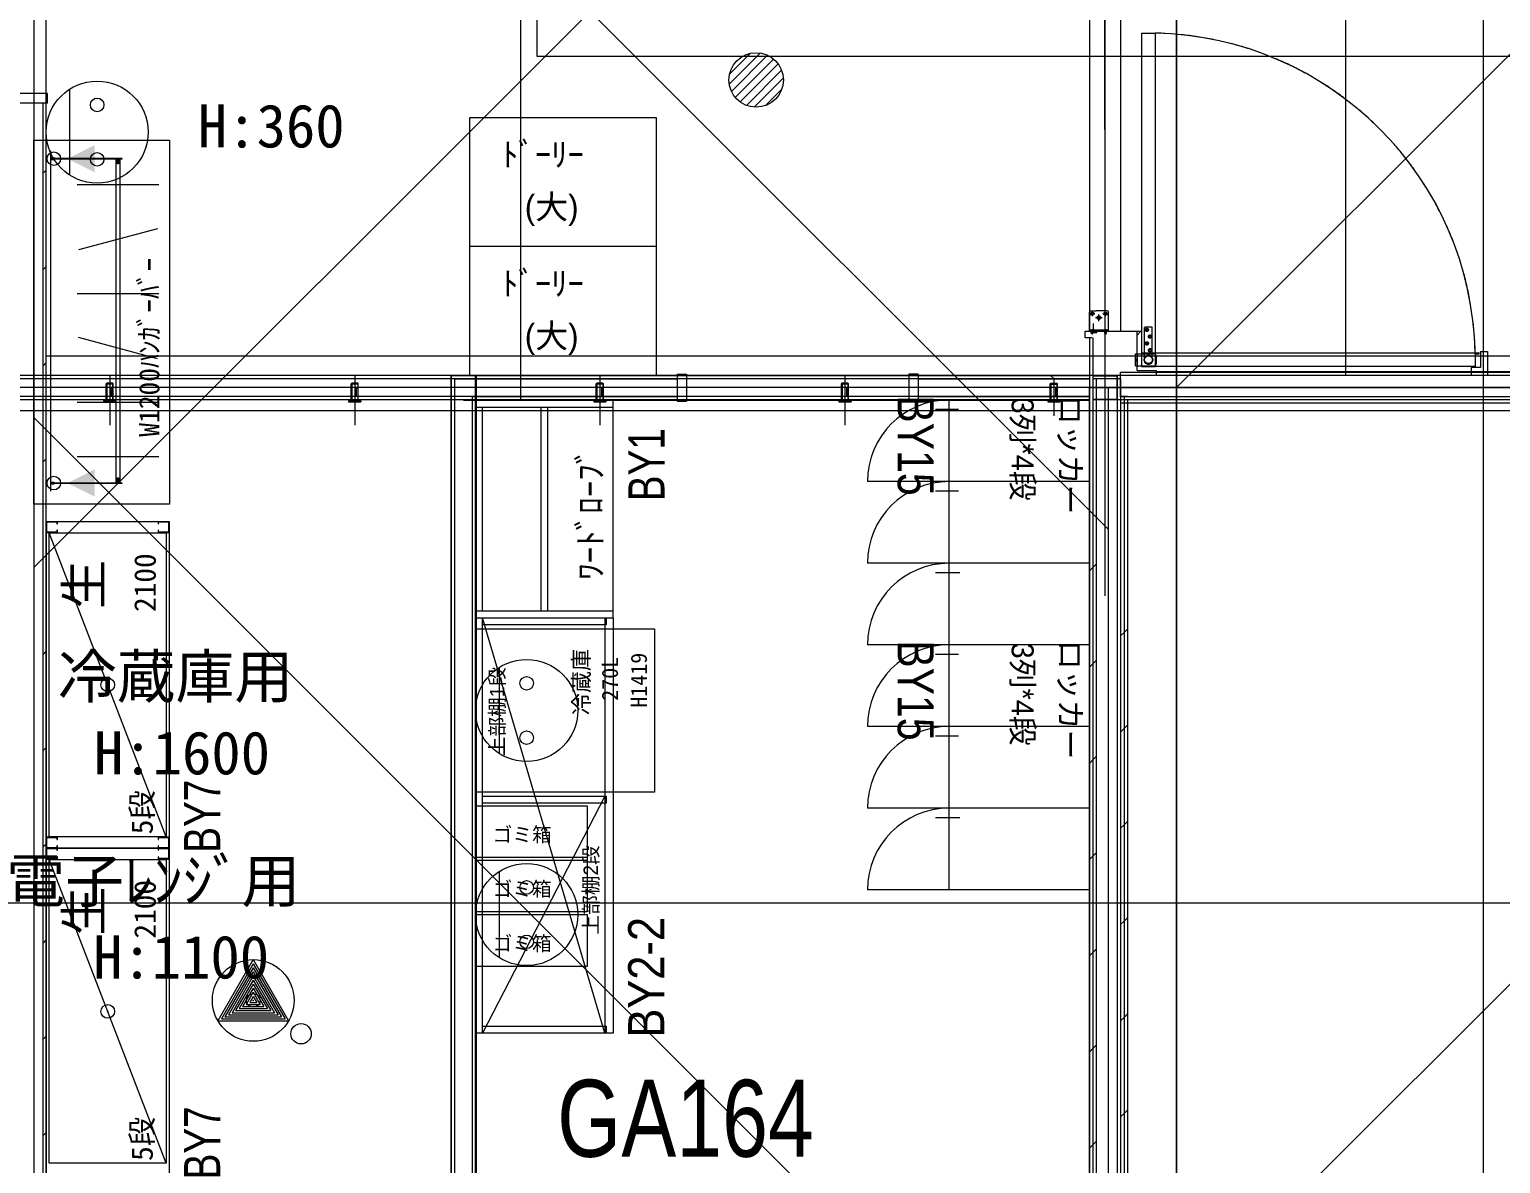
# Model space of a CAD drawing. Units: millimetres at full size, sheet at 1:100. Extents: x 3352 to 127672, y -40372 to 101181.
# Drawn here: x 65758 to 71160, y 2543 to 6710 of the extents above; entities that cross this region are included whole.
import ezdxf
from ezdxf.enums import TextEntityAlignment as Align

# ---------------------------------------------------------------- set-up
doc = ezdxf.new("R2010")
doc.units = ezdxf.units.MM
doc.header["$LTSCALE"] = 100
doc.header["$PDMODE"] = 32
doc.header["$PDSIZE"] = 50
doc.linetypes.add('CHAIN2', pattern=[12, 9, -1, 1, -1])
doc.linetypes.add('DASHED1', pattern=[1.8, 1.2, -0.6])
doc.layers.add('0-0', color=134, linetype='Continuous', lineweight=18)
doc.styles.add('MS UI Gothic', font='')
doc.styles.add('ＭＳ ゴシック', font='')
doc.styles.add('ＭＳ Ｐゴシック', font='')
doc.styles.get('MS UI Gothic').set_extended_font_data('MS UI Gothic')
doc.styles.get('ＭＳ ゴシック').set_extended_font_data('MS Gothic')
doc.styles.get('ＭＳ Ｐゴシック').set_extended_font_data('MS PGothic')

msp = doc.modelspace()

# ---------------------------------------------------------------- linework, layer by layer
at = {"layer": '0-0', "color": 47}
for p, q in [((71095.8, 13184.6), (71095.8, -34300.8)), ((69969.8, 11057), (69969.8, -18478.1)), ((69649.8, 7426.7), (69649.8, 5601.7)), ((69764.8, 7426.7), (69764.8, 5601.7)), ((68327.3, 6509.6), (68441.2, 6623.5)), ((68328.5, 6546.2), (68404.6, 6622.3)), ((68335.5, 6482.5), (68468.3, 6615.3)), ((68349.2, 6460.8), (68490, 6601.6)), ((68367.4, 6443.7), (68507.1, 6583.4)), ((68390.3, 6431.3), (68519.5, 6560.5)), ((68419.3, 6424.9), (68525.9, 6531.5)), ((68460.5, 6430.7), (68520.1, 6490.3)), ((69654.8, 5676.7), (69674.3, 5676.7)), ((69660.8, 5656.7), (69660.8, 5674.7)), ((69695.3, 5676.7), (69674.3, 5676.7)), ((69714.8, 5676.7), (69695.3, 5676.7)), ((69708.8, 5656.7), (69708.8, 5674.7)), ((69669.8, 5665.7), (69651.8, 5665.7)), ((69660.2, 5662.3), (69660.2, 5664.6)), ((69664.6, 5599), (69664.6, 5629.4)), ((69697.1, 5651.2), (69672.5, 5651.2)), ((69684.8, 5638.9), (69684.8, 5663.5)), ((69699.8, 5665.7), (69717.8, 5665.7)), ((69709.4, 5662.3), (69709.4, 5664.6)), ((69719.8, 5605.7), (69649.8, 5605.7)), ((69649.8, 5576.7), (69649.8, 5336.7)), ((69653.8, 5605.3), (69665.8, 5605.3)), ((69656.8, 5594.2), (69656.8, 5597.4)), ((69657.3, 5593.7), (69656.8, 5594.2)), ((69662.8, 5594.2), (69656.8, 5594.2)), ((69657.3, 5601.7), (69657.3, 5602.3)), ((69657.3, 5597.4), (69657.3, 5601.7)), ((69657.3, 5593.7), (69657.3, 5597.4)), ((69662.3, 5593.7), (69657.3, 5593.7)), ((69659.8, 5608.7), (69659.8, 5589.9)), ((69662.3, 5593.7), (69662.3, 5597.4)), ((69662.3, 5596.7), (69677.3, 5596.7)), ((69662.8, 5594.2), (69662.3, 5593.7)), ((69662.3, 5576.7), (69662.3, 5336.7)), ((69662.8, 5594.2), (69662.8, 5597.4)), ((69664.6, 5599), (69677.3, 5599)), ((69677.3, 5596.7), (69677.3, 5599)), ((69715.8, 5605.3), (69703.8, 5605.3)), ((69706.8, 5594.2), (69706.8, 5597.4)), ((69706.8, 5594.2), (69707.3, 5593.7)), ((69706.8, 5594.2), (69712.8, 5594.2)), ((69707.3, 5593.7), (69707.3, 5597.4)), ((69707.3, 5593.7), (69712.3, 5593.7)), ((69709.8, 5608.7), (69709.8, 5589.9)), ((69712.3, 5601.7), (69712.3, 5602.3)), ((69712.3, 5597.4), (69712.3, 5601.7)), ((69712.3, 5593.7), (69712.3, 5597.4)), ((69712.3, 5593.7), (69712.8, 5594.2)), ((69712.8, 5594.2), (69712.8, 5597.4)), ((69852.8, 5504.2), (69852.8, 5614.7)), ((69878.8, 5616.7), (69854.8, 5616.7)), ((69880.8, 5504.2), (69880.8, 5614.7)), ((69819.7, 5518.7), (69888.7, 5518.7)), ((69819.7, 5474.7), (69819.7, 5518.7)), ((69825.7, 5518.7), (69825.7, 5474.7)), ((69894.8, 5512.7), (69894.8, 5480.7)), ((69819.7, 5498.8), (69825.7, 5498.8)), ((69819.7, 5494.5), (69825.7, 5494.5)), ((69819.7, 5474.7), (69888.7, 5474.7)), ((69850.8, 5498.7), (69851.3, 5499.2)), ((69850.8, 5494.7), (69850.8, 5498.7)), ((69851.3, 5494.2), (69850.8, 5494.7)), ((69851.3, 5494.2), (69851.3, 5499.2)), ((69851.3, 5499.2), (69852.7, 5499.2)), ((69851.3, 5494.2), (69852.7, 5494.2)), ((69856.6, 5510.4), (69853, 5506.9)), ((69853, 5506.9), (69853.8, 5506.2)), ((69853, 5486.5), (69853.8, 5487.2)), ((69853, 5486.5), (69856.6, 5483)), ((69857.3, 5509.7), (69853.8, 5506.2)), ((69853.8, 5487.2), (69857.3, 5483.7)), ((69856.6, 5510.4), (69857.3, 5509.7)), ((69856.6, 5483), (69857.3, 5483.7)), ((69877, 5510.4), (69876.2, 5509.7)), ((69879.8, 5506.2), (69876.2, 5509.7)), ((69876.2, 5483.7), (69879.8, 5487.2)), ((69877, 5483), (69876.2, 5483.7)), ((69880.5, 5506.9), (69877, 5510.4)), ((69877, 5483), (69880.5, 5486.5)), ((69880.5, 5506.9), (69879.8, 5506.2)), ((69880.5, 5486.5), (69879.8, 5487.2)), ((69882.3, 5499.4), (69880.8, 5499.4)), ((69882.3, 5493.9), (69880.8, 5493.9)), ((69882.3, 5499.4), (69882.8, 5498.9)), ((69882.3, 5499.4), (69882.3, 5493.9)), ((69882.3, 5493.9), (69882.8, 5494.4)), ((69882.8, 5498.9), (69882.8, 5494.4)), ((69649.8, 5426.7), (62512.3, 5426.7)), ((69649.8, 5439.2), (62524.8, 5439.2)), ((66039.3, 5347.2), (66039.3, 5408.2)), ((66063.3, 5410.2), (66041.3, 5410.2)), ((66041.6, 5407.9), (66041.6, 5347.5)), ((66065.3, 5347.2), (66065.3, 5408.2)), ((66939.3, 5347.2), (66939.3, 5408.2)), ((66963.3, 5410.2), (66941.3, 5410.2)), ((66941.6, 5407.9), (66941.6, 5347.5)), ((66965.3, 5347.2), (66965.3, 5408.2)), ((67839.3, 5347.2), (67839.3, 5408.2)), ((67863.3, 5410.2), (67841.3, 5410.2)), ((67841.6, 5407.9), (67841.6, 5347.5)), ((67865.3, 5347.2), (67865.3, 5408.2)), ((68739.3, 5347.2), (68739.3, 5408.2)), ((68763.3, 5410.2), (68741.3, 5410.2)), ((68741.6, 5407.9), (68741.6, 5347.5)), ((68765.3, 5347.2), (68765.3, 5408.2)), ((69506.3, 5346.8), (69506.3, 5407.8)), ((69530.3, 5409.8), (69508.3, 5409.8)), ((69508.6, 5407.5), (69508.6, 5347.1)), ((69532.3, 5346.8), (69532.3, 5407.8)), ((72779.8, 5439.2), (69662.3, 5439.2)), ((72754.8, 5451.7), (69896.8, 5451.7)), ((69649.8, 5349.2), (62434.8, 5349.2)), ((69649.8, 5361.7), (62447.3, 5361.7)), ((66058, 5393.7), (66058, 5361.7)), ((66058, 5393.7), (66063, 5393.7)), ((66958, 5393.7), (66958, 5361.7)), ((66958, 5393.7), (66963, 5393.7)), ((67858, 5393.7), (67858, 5361.7)), ((67858, 5393.7), (67863, 5393.7)), ((68758, 5393.7), (68758, 5361.7)), ((68758, 5393.7), (68763, 5393.7)), ((69525, 5393.3), (69525, 5361.3)), ((69525, 5393.3), (69530, 5393.3)), ((69530, 5361.3), (69525, 5361.3)), ((85275.5, 5349.2), (69752.3, 5349.2)), ((69752.3, 5349.2), (69752.3, -5.8)), ((69764.8, 5349.2), (69764.8, 6.7)), ((66029.8, 5345.2), (66029.8, 5342.2)), ((66029.8, 5342.2), (66074.8, 5342.2)), ((66041.6, 5347.5), (66063, 5347.5)), ((66929.8, 5345.2), (66929.8, 5342.2)), ((66929.8, 5342.2), (66974.8, 5342.2)), ((66941.6, 5347.5), (66963, 5347.5)), ((67829.8, 5345.2), (67829.8, 5342.2)), ((67829.8, 5342.2), (67874.8, 5342.2)), ((67841.6, 5347.5), (67863, 5347.5)), ((68729.8, 5345.2), (68729.8, 5342.2)), ((68729.8, 5342.2), (68774.8, 5342.2)), ((68741.6, 5347.5), (68763, 5347.5)), ((69496.8, 5344.8), (69496.8, 5341.8)), ((69496.8, 5341.8), (69541.8, 5341.8)), ((69508.6, 5347.1), (69530, 5347.1)), ((69649.8, 5336.7), (69649.8, -14593.3)), ((69662.3, 5336.7), (69662.3, -14580.8)), ((85275.5, 5336.7), (69764.8, 5336.7)), ((3351.7, 3501.7), (91067.1, 3501.7)), ((66579.5, 3277.7), (66462.6, 3075.2)), ((66473.5, 3248.8), (66473.5, 3248.8)), ((66579.5, 3262.7), (66475.6, 3082.7)), ((66579.5, 3247.7), (66488.6, 3090.2)), ((66579.5, 3292.7), (66709.4, 3067.7)), ((66579.5, 3277.7), (66696.5, 3075.2)), ((66579.5, 3262.7), (66683.5, 3082.7)), ((66579.5, 3247.7), (66670.5, 3090.2)), ((66685.6, 3248.8), (66685.6, 3248.8)), ((66579.5, 3232.7), (66501.6, 3097.7)), ((66579.5, 3217.7), (66514.6, 3105.2)), ((66579.5, 3202.7), (66527.6, 3112.7)), ((66579.5, 3187.7), (66540.6, 3120.2)), ((66579.5, 3232.7), (66657.5, 3097.7)), ((66579.5, 3217.7), (66644.5, 3105.2)), ((66579.5, 3202.7), (66631.5, 3112.7)), ((66579.5, 3187.7), (66618.5, 3120.2)), ((66429.5, 3142.7), (66429.5, 3142.7)), ((66579.5, 3172.7), (66553.6, 3127.7)), ((66579.5, 3157.7), (66566.6, 3135.2)), ((66566.6, 3135.2), (66592.5, 3135.2)), ((66579.5, 3172.7), (66605.5, 3127.7)), ((66579.5, 3157.7), (66592.5, 3135.2)), ((66729.5, 3142.7), (66729.6, 3142.7)), ((66475.6, 3082.7), (66683.5, 3082.7)), ((66488.6, 3090.2), (66670.5, 3090.2)), ((66501.6, 3097.7), (66657.5, 3097.7)), ((66514.6, 3105.2), (66644.5, 3105.2)), ((66527.6, 3112.7), (66631.5, 3112.7)), ((66540.6, 3120.2), (66618.5, 3120.2)), ((66553.6, 3127.7), (66605.5, 3127.7)), ((66462.6, 3075.2), (66696.5, 3075.2)), ((66473.5, 3036.7), (66473.5, 3036.7)), ((66685.6, 3036.7), (66685.6, 3036.7)), ((66579.5, 2992.7), (66579.5, 2992.7))]:
    msp.add_line(p, q, dxfattribs=at)
at = {"layer": '0-0', "linetype": 'CHAIN2'}
for p, q in [((69969.8, 11057), (69969.8, -18478.1)), ((69707.3, 9034), (69707.3, 4629.8)), ((69660.8, 5656.7), (69660.8, 5674.7)), ((69708.8, 5656.7), (69708.8, 5674.7)), ((69669.8, 5665.7), (69651.8, 5665.7)), ((69697.1, 5651.2), (69672.5, 5651.2)), ((69684.8, 5638.9), (69684.8, 5663.5)), ((69699.8, 5665.7), (69717.8, 5665.7)), ((69659.8, 5608.7), (69659.8, 5589.9)), ((69709.8, 5608.7), (69709.8, 5589.9)), ((87626.7, 5394.2), (69542.2, 5394.2)), ((87626.7, 5394.2), (69542.2, 5394.2))]:
    msp.add_line(p, q, dxfattribs=at)
at = {"layer": '0-0'}
for p, q in [((69969.8, -18478.1), (69969.8, 11057)), ((70592.2, 5439.2), (70592.2, 8766.7)), ((67562.2, 5348), (67562.2, 8686.7)), ((65818.8, -13058.2), (65818.8, 8461.7)), ((69841.8, 6696.7), (69891.8, 6696.7)), ((65823.8, 6474.5), (65723.8, 6474.5)), ((65823.8, 6439.5), (65723.8, 6439.5)), ((65806.3, 6439.5), (65806.3, -7170.8)), ((65823.8, 6439.5), (65823.8, 6474.5)), ((65834.7, 6235.4), (65859.7, 6235.4)), ((65836.2, 5014.4), (65836.2, 6264.4)), ((66081.2, 6233.4), (66081.2, 6234)), ((66084.2, 6234), (66084.2, 6233.4)), ((65806.3, 6180.7), (65818.8, 6193.2)), ((67375.3, 5439.2), (67375.3, 5913.2)), ((68059.3, 5913.2), (68059.3, 5439.2)), ((65806.3, 5827.1), (65818.8, 5839.6)), ((69654.8, 5676.7), (69674.3, 5676.7)), ((69714.8, 5676.7), (69695.3, 5676.7)), ((69649.8, 5601.7), (69649.8, 5671.7)), ((69660.2, 5662.3), (69660.2, 5664.6)), ((69664.6, 5599), (69664.6, 5629.4)), ((69709.4, 5662.3), (69709.4, 5664.6)), ((69719.8, 5601.7), (69719.8, 5671.7)), ((69634.8, 5576.7), (69634.8, 5601.7)), ((69634.8, 5601.7), (69838.8, 5601.7)), ((69659.8, 5576.7), (69634.8, 5576.7)), ((69719.8, 5605.7), (69649.8, 5605.7)), ((69653.8, 5605.3), (69665.8, 5605.3)), ((69656.8, 5601.7), (69656.8, 5602.3)), ((69656.8, 5594.2), (69656.8, 5597.4)), ((69657.3, 5593.7), (69656.8, 5594.2)), ((69662.8, 5594.2), (69656.8, 5594.2)), ((69657.3, 5601.7), (69657.3, 5602.3)), ((69657.3, 5593.7), (69657.3, 5597.4)), ((69662.3, 5593.7), (69657.3, 5593.7)), ((69662.3, 5601.7), (69662.3, 5602.3)), ((69662.3, 5593.7), (69662.3, 5597.4)), ((69662.3, 5596.7), (69677.3, 5596.7)), ((69662.8, 5594.2), (69662.3, 5593.7)), ((69662.3, 5576.7), (69662.3, -14580.8)), ((69662.8, 5601.7), (69662.8, 5602.3)), ((69662.8, 5594.2), (69662.8, 5597.4)), ((69664.6, 5599), (69677.3, 5599)), ((69677.3, 5596.7), (69677.3, 5599)), ((69715.8, 5605.3), (69703.8, 5605.3)), ((69706.8, 5601.7), (69706.8, 5602.3)), ((69706.8, 5594.2), (69706.8, 5597.4)), ((69706.8, 5594.2), (69707.3, 5593.7)), ((69706.8, 5594.2), (69712.8, 5594.2)), ((69707.3, 5601.7), (69707.3, 5602.3)), ((69707.3, 5593.7), (69707.3, 5597.4)), ((69707.3, 5593.7), (69712.3, 5593.7)), ((69712.3, 5601.7), (69712.3, 5602.3)), ((69712.3, 5593.7), (69712.3, 5597.4)), ((69712.3, 5593.7), (69712.8, 5594.2)), ((69712.8, 5601.7), (69712.8, 5602.3)), ((69712.8, 5594.2), (69712.8, 5597.4)), ((69825.7, 5586.7), (69838.8, 5601.7)), ((69825.7, 5456.7), (69825.7, 5601.7)), ((65818.8, 5511.4), (84596.8, 5511.4)), ((65818.8, 5511.4), (84596.8, 5511.4)), ((69819.7, 5518.7), (69888.7, 5518.7)), ((69819.7, 5474.7), (69819.7, 5518.7)), ((69894.8, 5512.7), (69894.8, 5480.7)), ((71066.8, 5518.5), (71066.8, 5521.7)), ((71078.5, 5520.1), (71081.8, 5520.1)), ((71080.2, 5518.5), (71080.2, 5521.7)), ((71086.8, 5526.7), (71086.8, 5468.7)), ((65806.3, 5473.6), (65818.8, 5486.1)), ((69819.7, 5474.7), (69888.7, 5474.7)), ((69825.7, 5456.7), (69896.8, 5456.7)), ((69841.8, 5471.7), (69891.8, 5471.7)), ((69896.8, 5441.7), (69896.8, 5456.7)), ((71051.8, 5468.7), (71051.8, 5441.7)), ((71086.8, 5468.7), (71051.8, 5468.7)), ((67306, 5439.2), (67306, 5426.7)), ((67306, 5439.2), (68135.6, 5439.2)), ((67306, 5426.7), (67306, -4849.9)), ((67318.5, 5426.7), (67306, 5426.7)), ((67318.5, 5426.7), (67318.5, 5361.7)), ((67318.5, 5426.7), (68135.6, 5426.7)), ((68135.6, 5444.2), (68135.6, 5344.2)), ((68135.6, 5444.2), (68170.6, 5444.2)), ((68135.6, 5439.2), (69021.6, 5439.2)), ((68170.6, 5444.2), (68170.6, 5344.2)), ((69021.6, 5444.2), (68986.6, 5444.2)), ((68986.6, 5444.2), (68986.6, 5344.2)), ((69021.6, 5444.2), (69021.6, 5344.2)), ((69021.6, 5439.2), (69649.8, 5439.2)), ((69021.6, 5426.7), (69649.8, 5426.7)), ((69520.2, 5426.7), (69507.7, 5439.2)), ((69662.3, 5439.2), (69649.8, 5439.2)), ((72779.8, 5439.2), (69662.3, 5439.2)), ((72779.8, 5439.2), (69662.3, 5439.2)), ((69764.8, 5426.8), (69662.3, 5426.7)), ((69674.8, 5426.7), (69674.8, -13015.8)), ((69764.8, 5426.8), (69764.8, 5361.8)), ((72754.8, 5451.7), (69896.8, 5451.7)), ((72754.8, 5451.7), (69896.8, 5451.7)), ((67318.5, 5361.7), (67318.5, -4784.9)), ((67383.5, 5361.7), (67318.5, 5361.7)), ((67383.5, 5361.7), (67383.5, 5349.2)), ((67383.5, 5361.7), (68135.6, 5361.7)), ((67383.5, 5349.2), (67383.5, -4772.4)), ((67396, -4772.4), (67396, 5349.2)), ((67396, 5349.2), (68135.6, 5349.2)), ((68135.6, 5349.2), (69021.6, 5349.2)), ((69021.6, 5361.7), (69649.8, 5361.7)), ((69021.6, 5349.2), (69649.8, 5349.2)), ((69649.8, 5394.2), (84654.3, 5394.2)), ((69649.8, 5394.2), (84654.3, 5394.2)), ((85275.5, 5349.2), (69752.3, 5349.2)), ((69752.3, 5349.2), (69752.3, -5.8)), ((85275.5, 5349.2), (69752.3, 5349.2)), ((69789.8, 5361.8), (69764.8, 5361.8)), ((69764.8, 5361.8), (69764.8, -14593.3)), ((69777.3, 5361.8), (69777.3, -13003.3)), ((69789.8, 5349.3), (69789.8, -13003.3)), ((91067.1, 5308.5), (18347.6, 5308.5)), ((91067.1, 5308.5), (18347.6, 5308.5)), ((91067.1, 5308.5), (18347.6, 5308.5)), ((91067.1, 5308.5), (18347.6, 5308.5)), ((91067.1, 5308.5), (18347.6, 5308.5)), ((67396, 5348), (69649.8, 5348)), ((67421, 4573), (67421, 5323)), ((67636, 5323), (67636, 4573)), ((67661, 4573), (67661, 5323)), ((68135.6, 5344.2), (68170.6, 5344.2)), ((69021.6, 5344.2), (68986.6, 5344.2)), ((85275.5, 5336.7), (69764.8, 5336.7)), ((85275.5, 5336.7), (69764.8, 5336.7)), ((65806.3, 5120), (65818.8, 5132.5)), ((65834.7, 5043.4), (65859.7, 5043.4)), ((66081.2, 5044.8), (66081.2, 5045.4)), ((66084.2, 5045.4), (66084.2, 5044.8)), ((66260.3, 3744.3), (65830.3, 4860.3)), ((65806.3, 4766.5), (65818.8, 4779)), ((69649.8, 4720.9), (69662.3, 4733.4)), ((69662.3, 4733.4), (69674.8, 4745.9)), ((67901, 4573), (67396, 4573)), ((67396, 4548), (67901, 4548)), ((67396, 3023), (67396, 4548)), ((67421, 4523), (67421, 4548)), ((67421, 3023), (67421, 4548)), ((67871, 3023), (67421, 4548)), ((67871, 4548), (67871, 3023)), ((67901, 4548), (67901, 3023)), ((69764.8, 4482.3), (69777.3, 4494.8)), ((69777.3, 4494.8), (69789.8, 4507.3)), ((65806.3, 4412.9), (65818.8, 4425.4)), ((69649.8, 4367.3), (69662.3, 4379.8)), ((69662.3, 4379.8), (69674.8, 4392.3)), ((69764.8, 4128.8), (69777.3, 4141.3)), ((69777.3, 4141.3), (69789.8, 4153.8)), ((65806.3, 4059.4), (65818.8, 4071.9)), ((69649.8, 4013.8), (69662.3, 4026.3)), ((69662.3, 4026.3), (69674.8, 4038.8)), ((67871, 3893), (67421, 3023)), ((69764.8, 3775.2), (69777.3, 3787.7)), ((69777.3, 3787.7), (69789.8, 3800.2)), ((65806.3, 3705.8), (65818.8, 3718.3)), ((65858.8, 3703.8), (65821.8, 3703.8)), ((69662.3, 3672.7), (69674.8, 3685.2)), ((66260.3, 2544.3), (65830.3, 3660.3)), ((69649.8, 3660.2), (69662.3, 3672.7)), ((69764.8, 3421.7), (69777.3, 3434.2)), ((69777.3, 3434.2), (69789.8, 3446.7)), ((65806.3, 3352.3), (65818.8, 3364.8)), ((69649.8, 3306.7), (69662.3, 3319.2)), ((69662.3, 3319.2), (69674.8, 3331.7)), ((69764.8, 3068.1), (69777.3, 3080.6)), ((69777.3, 3080.6), (69789.8, 3093.1)), ((65806.3, 2998.7), (65818.8, 3011.2)), ((67901, 3023), (67396, 3023)), ((69662.3, 2965.6), (69674.8, 2978.1)), ((69649.8, 2953.1), (69662.3, 2965.6)), ((69764.8, 2714.6), (69777.3, 2727.1)), ((69777.3, 2727.1), (69789.8, 2739.6)), ((65806.3, 2645.2), (65818.8, 2657.7)), ((69649.8, 2599.6), (69662.3, 2612.1)), ((69662.3, 2612.1), (69674.8, 2624.6))]:
    msp.add_line(p, q, dxfattribs=at)
at = {"layer": '0-0', "color": 4}
for p, q in [((69707.3, 9034), (69707.3, 4629.8)), ((69841.8, 6696.7), (69841.8, 5471.7)), ((69841.8, 5521.7), (71080.2, 5521.7)), ((71066.8, 5518.5), (71066.8, 5471.7)), ((71066.8, 5518.5), (71080.2, 5518.5)), ((69841.8, 5471.7), (69891.8, 5471.7)), ((71066.8, 5471.7), (69891.8, 5471.7)), ((87626.7, 5394.2), (62036.9, 5394.2))]:
    msp.add_line(p, q, dxfattribs=at)
at = {"layer": '0-0', "color": 140}
for p, q in [((65773.8, 4734), (69694.8, 8655)), ((66086.7, 8506.7), (69719.8, 4873.6)), ((69969.6, 5394.3), (73081.5, 8506.2)), ((65773.8, 5284.1), (69719.8, 1338.1))]:
    msp.add_line(p, q, dxfattribs=at)
at = {"layer": '0-0', "color": 150}
msp.add_line((65773.8, 8506.7), (65773.8, -13048.3), dxfattribs=at)
at = {"layer": '0-0', "color": 9}
for p, q in [((69707.3, 6342.5), (69707.3, 6903.3)), ((66052.3, 5439.2), (66052.3, 5256.6)), ((66952.3, 5439.2), (66952.3, 5256.6)), ((67852.3, 5439.2), (67852.3, 5256.6)), ((68752.3, 5439.2), (68752.3, 5256.6)), ((69519.3, 5428.9), (69519.3, 5290.4))]:
    msp.add_line(p, q, dxfattribs=at)
at = {"layer": '0-0', "color": 8, "linetype": 'DASHED1'}
for p, q in [((69841.8, 6696.7), (69841.8, 5471.7)), ((69891.8, 6696.7), (69891.8, 5471.7))]:
    msp.add_line(p, q, dxfattribs=at)
at = {"layer": '0-0', "color": 230}
for p, q in [((65906.3, 6174.4), (65906.3, 6491.6)), ((67483.5, 4049.4), (67483.5, 4366.6)), ((67483.5, 3299.4), (67483.5, 3616.6))]:
    msp.add_line(p, q, dxfattribs=at)
at = {"layer": '0-0', "color": 253}
for p, q in [((66232.7, 6139.4), (65932.7, 6139.4)), ((66227.6, 5978.2), (65937.8, 5900.5)), ((66232.7, 5739.4), (65932.7, 5739.4)), ((66227.6, 5500.5), (65937.8, 5578.2)), ((66232.7, 5339.4), (65932.7, 5339.4)), ((66232.7, 5139.4), (65932.7, 5139.4))]:
    msp.add_line(p, q, dxfattribs=at)
at = {"layer": '0-0', "linetype": 'DASHED1'}
for p, q in [((69695.3, 5676.7), (69674.3, 5676.7)), ((69656.8, 5597.4), (69656.8, 5601.7)), ((69657.3, 5597.4), (69657.3, 5601.7)), ((69662.3, 5597.4), (69662.3, 5601.7)), ((69662.8, 5597.4), (69662.8, 5601.7)), ((69706.8, 5597.4), (69706.8, 5601.7)), ((69707.3, 5597.4), (69707.3, 5601.7)), ((69712.3, 5597.4), (69712.3, 5601.7)), ((69712.8, 5597.4), (69712.8, 5601.7)), ((69852.8, 5504.2), (69852.8, 5614.7)), ((69878.8, 5616.7), (69854.8, 5616.7)), ((69880.8, 5504.2), (69880.8, 5614.7)), ((69841.8, 5521.7), (71080.2, 5521.7)), ((71066.8, 5518.5), (71066.8, 5471.7)), ((71066.8, 5518.5), (71080.2, 5518.5)), ((69819.7, 5499.2), (69825.7, 5499.2)), ((69819.7, 5498.8), (69825.7, 5498.8)), ((69819.7, 5494.5), (69825.7, 5494.5)), ((69819.7, 5494.2), (69825.7, 5494.2)), ((69850.8, 5498.7), (69851.3, 5499.2)), ((69850.8, 5494.7), (69850.8, 5498.7)), ((69851.3, 5494.2), (69850.8, 5494.7)), ((69851.3, 5494.2), (69851.3, 5499.2)), ((69851.3, 5499.2), (69852.7, 5499.2)), ((69851.3, 5494.2), (69852.7, 5494.2)), ((69856.6, 5510.4), (69853, 5506.9)), ((69853, 5506.9), (69853.8, 5506.2)), ((69853, 5486.5), (69853.8, 5487.2)), ((69853, 5486.5), (69856.6, 5483)), ((69857.3, 5509.7), (69853.8, 5506.2)), ((69853.8, 5487.2), (69857.3, 5483.7)), ((69856.6, 5510.4), (69857.3, 5509.7)), ((69856.6, 5483), (69857.3, 5483.7)), ((69877, 5510.4), (69876.2, 5509.7)), ((69879.8, 5506.2), (69876.2, 5509.7)), ((69876.2, 5483.7), (69879.8, 5487.2)), ((69877, 5483), (69876.2, 5483.7)), ((69880.5, 5506.9), (69877, 5510.4)), ((69877, 5483), (69880.5, 5486.5)), ((69880.5, 5506.9), (69879.8, 5506.2)), ((69880.5, 5486.5), (69879.8, 5487.2)), ((69882.3, 5499.4), (69880.8, 5499.4)), ((69882.3, 5493.9), (69880.8, 5493.9)), ((69882.3, 5499.4), (69882.8, 5498.9)), ((69882.3, 5499.4), (69882.3, 5493.9)), ((69882.3, 5493.9), (69882.8, 5494.4)), ((69882.8, 5498.9), (69882.8, 5494.4)), ((71066.8, 5471.7), (69891.8, 5471.7))]:
    msp.add_line(p, q, dxfattribs=at)
at = {"layer": '0-0', "color": 1}
for p, q in [((69819.7, 5499.2), (69825.7, 5499.2)), ((69819.7, 5494.2), (69825.7, 5494.2)), ((69764.6, 5450.9), (87851.5, 5450.9)), ((69764.6, 5360.9), (69764.6, 5450.9)), ((69649.8, 5394.2), (84654.3, 5394.2)), ((69649.8, -14593.3), (69649.8, 5394.2)), ((87851.5, 5360.9), (69764.6, 5360.9)), ((69169.8, 5314), (69084.8, 5314)), ((69134.8, 5049), (68834.8, 5049)), ((69649.8, 5049), (69134.8, 5049)), ((69169.8, 5014), (69084.8, 5014)), ((69134.8, 4749), (68834.8, 4749)), ((69174.8, 4714), (69084.8, 4714)), ((69649.8, 4749), (69134.8, 4749)), ((69134.8, 4449), (68834.8, 4449)), ((69169.8, 4414), (69084.8, 4414)), ((69134.8, 4149), (68834.8, 4149)), ((69169.8, 4114), (69084.8, 4114)), ((69649.8, 4149), (69134.8, 4149)), ((69134.8, 3849), (68834.8, 3849)), ((69649.8, 3849), (69134.8, 3849)), ((69174.8, 3814), (69084.8, 3814)), ((69134.8, 3549), (68834.8, 3549))]:
    msp.add_line(p, q, dxfattribs=at)
at = {"layer": '0-0', "color": 3}
for p, q in [((67306, 5439.2), (67306, -4862.4)), ((69634.9, 5439.2), (67352, 5439.2)), ((67398, 5439.2), (67398, -4770.4)), ((69634.9, 5347.2), (67352, 5347.2))]:
    msp.add_line(p, q, dxfattribs=at)
at = {"layer": '0-0', "color": 5}
for p, q in [((67306, 5439.2), (67396, 5439.2)), ((67306, -4862.4), (67306, 5439.2)), ((67396, 5439.2), (69649.8, 5439.2)), ((67396, 5437), (67398.2, 5439.2)), ((71703.3, 3711.7), (68442.2, 450.6)), ((71703.3, 3711.7), (68442.2, 450.6))]:
    msp.add_line(p, q, dxfattribs=at)
at = {"layer": '0-0', "color": 13}
msp.add_line((69649.8, 5394.2), (69649.8, -14593.3), dxfattribs=at)
for points in [[(23269.8, -14593.3), (23269.8, 101.7), (24694.8, 101.7), (24694.8, 8836.7), (84654.3, 8836.7), (84654.3, 5394.2), (69649.8, 5394.2)], [(24694.8, 8836.7), (84654.3, 8836.7), (84654.3, 5394.2), (69649.8, 5394.2)], [(24694.8, 8836.7), (84654.3, 8836.7), (84654.3, 5394.2), (69649.8, 5394.2)], [(24694.8, 8836.7), (84654.3, 8836.7), (84654.3, 5394.2), (69649.8, 5394.2)]]:
    msp.add_lwpolyline(points, dxfattribs=at)
at = {"layer": '0-0', "color": 150}
msp.add_lwpolyline([(69719.8, -13048.3), (69719.8, 5394.3), (84641.8, 5394.3), (84641.8, 8836.7), (82035.3, 8836.7), (82035.3, 8493.7)], dxfattribs=at)
msp.add_lwpolyline([(67622.2, 7411.4), (71222.2, 7411.4), (71222.2, 6611.4), (67622.2, 6611.4)], close=True, dxfattribs=at)
at = {"layer": '0-0', "color": 4}
msp.add_lwpolyline([(69841.8, 6696.7), (69891.8, 6696.7), (69891.8, 5471.7)], dxfattribs=at)
at = {"layer": '0-0'}
for points in [[(67375.3, 6387.2), (68059.3, 6387.2), (68059.3, 5913.2), (67375.3, 5913.2)], [(66075.7, 5045.4), (66075.7, 6233.4), (66089.7, 6233.4), (66089.7, 5045.4)], [(66085, 6229.4), (66085, 6216.4), (66080.5, 6216.4), (66080.5, 6229.4)], [(69663.9, 5437.6), (69750.7, 5437.6), (69750.7, 5350.8), (69663.9, 5350.8)], [(67396, 5348), (67396, 4548), (67901, 4548), (67901, 5348)], [(66080.5, 5049.4), (66080.5, 5062.4), (66085, 5062.4), (66085, 5049.4)], [(65820.3, 3702.3), (65820.3, 4902.3), (66270.3, 4902.3), (66270.3, 3702.3)], [(65830.3, 3744.3), (65830.3, 4860.3), (66260.3, 4860.3), (66260.3, 3744.3)], [(67421, 3868), (67421, 3893), (67876, 3893), (67876, 3868)], [(65820.3, 2502.3), (65820.3, 3702.3), (66270.3, 3702.3), (66270.3, 2502.3)], [(65830.3, 2544.3), (65830.3, 3660.3), (66260.3, 3660.3), (66260.3, 2544.3)], [(67421, 3023), (67421, 3048), (67876, 3048), (67876, 3023)]]:
    msp.add_lwpolyline(points, close=True, dxfattribs=at)
at = {"layer": '0-0', "color": 1}
msp.add_lwpolyline([(66272.2, 6303), (66272.2, 4966.4), (65773.8, 4966.4), (65773.8, 6303)], close=True, dxfattribs=at)
at = {"layer": '0-0'}
for points in [[(65836.2, 6239.3), (65838.5, 6239.3), (65839.2, 6238.6), (65839.9, 6239.3), (65847.2, 6239.3), (65847.2, 6231.5)], [(65836.2, 6233.5), (65845.2, 6233.5), (65845.2, 6237.3), (65836.2, 6237.3)], [(65847.2, 6231.5), (65839.9, 6231.5), (65839.2, 6232.2), (65838.5, 6231.5), (65836.2, 6231.5)], [(65847.2, 6236.8), (66097.2, 6236.8), (66097.2, 6234), (65847.2, 6234)], [(69659.7, 5665.1), (69657.4, 5665.1), (69657.4, 5666.3), (69659.7, 5666.3)], [(69660.2, 5666.8), (69660.2, 5669), (69661.4, 5669), (69661.4, 5666.8)], [(69661.4, 5664.6), (69661.4, 5662.3), (69660.2, 5662.3)], [(69661.8, 5666.3), (69664.1, 5666.3), (69664.1, 5665.1), (69661.8, 5665.1)], [(69707.7, 5666.3), (69705.4, 5666.3), (69705.4, 5665.1), (69707.7, 5665.1)], [(69709.4, 5666.8), (69709.4, 5669), (69708.2, 5669), (69708.2, 5666.8)], [(69708.2, 5664.6), (69708.2, 5662.3), (69709.4, 5662.3)], [(69709.8, 5665.1), (69712.1, 5665.1), (69712.1, 5666.3), (69709.8, 5666.3)], [(69649.8, 5576.7), (69649.8, -14593.3), (65818.8, -14593.3), (65818.8, -13093.3)], [(69665.8, 5605.7), (69665.8, 5605.3), (69662.8, 5602.3), (69656.8, 5602.3), (69653.8, 5605.3), (69653.8, 5605.7)], [(69703.8, 5605.7), (69703.8, 5605.3), (69706.8, 5602.3), (69712.8, 5602.3), (69715.8, 5605.3), (69715.8, 5605.7)], [(71086.8, 5526.7), (71111.8, 5526.7), (71111.8, 5441.7)], [(69662.3, 5439.2), (69752.3, 5439.2), (69752.3, 5349.2), (69662.3, 5349.2)], [(67396, 5323), (67901, 5323), (67901, 5348)], [(65836.2, 5047.3), (65838.5, 5047.3), (65839.2, 5046.6), (65839.9, 5047.3), (65847.2, 5047.3), (65847.2, 5039.5)], [(65836.2, 5041.5), (65845.2, 5041.5), (65845.2, 5045.3), (65836.2, 5045.3)], [(65847.2, 5039.5), (65839.9, 5039.5), (65839.2, 5040.2), (65838.5, 5039.5), (65836.2, 5039.5)], [(65847.2, 5044.8), (66097.2, 5044.8), (66097.2, 5042), (65847.2, 5042)], [(65820.3, 4862.3), (65860.3, 4862.3), (65860.3, 4870.3), (65858.8, 4870.3), (65858.8, 4863.8), (65821.8, 4863.8), (65821.8, 4900.8), (65858.8, 4900.8)], [(65858.8, 4900.8), (65858.8, 4894.3), (65860.3, 4894.3), (65860.3, 4902.3)], [(66230.3, 4902.3), (66230.3, 4894.3), (66231.8, 4894.3), (66231.8, 4900.8), (66268.8, 4900.8), (66268.8, 4863.8), (66231.8, 4863.8)], [(66231.8, 4863.8), (66231.8, 4870.3), (66230.3, 4870.3), (66230.3, 4862.3), (66270.3, 4862.3)], [(67876, 4548), (67876, 4523), (67421, 4523)], [(67396, 4508), (68053, 4508), (68053, 3908), (67396, 3908)], [(67396, 3858), (67806, 3858), (67806, 3668), (67396, 3668)], [(65858.8, 3740.8), (65858.8, 3734.3), (65860.3, 3734.3), (65860.3, 3742.3), (65820.3, 3742.3)], [(65821.8, 3703.8), (65821.8, 3740.8), (65858.8, 3740.8)], [(66270.3, 3742.3), (66230.3, 3742.3), (66230.3, 3734.3), (66231.8, 3734.3), (66231.8, 3740.8), (66268.8, 3740.8), (66268.8, 3703.8), (66231.8, 3703.8)], [(65820.3, 3662.3), (65860.3, 3662.3), (65860.3, 3670.3), (65858.8, 3670.3), (65858.8, 3663.8), (65821.8, 3663.8), (65821.8, 3700.8), (65858.8, 3700.8)], [(65860.3, 3702.3), (65860.3, 3710.3), (65858.8, 3710.3), (65858.8, 3703.8)], [(65858.8, 3700.8), (65858.8, 3694.3), (65860.3, 3694.3), (65860.3, 3702.3)], [(66231.8, 3703.8), (66231.8, 3710.3), (66230.3, 3710.3), (66230.3, 3702.3)], [(66230.3, 3702.3), (66230.3, 3694.3), (66231.8, 3694.3), (66231.8, 3700.8), (66268.8, 3700.8), (66268.8, 3663.8), (66231.8, 3663.8)], [(66231.8, 3663.8), (66231.8, 3670.3), (66230.3, 3670.3), (66230.3, 3662.3), (66270.3, 3662.3)], [(67396, 3658), (67806, 3658), (67806, 3468), (67396, 3468)], [(67396, 3458), (67806, 3458), (67806, 3268), (67396, 3268)]]:
    msp.add_lwpolyline(points, dxfattribs=at)
at = {"layer": '0-0', "color": 47}
for points in [[(69649.8, 5601.7), (69719.8, 5601.7), (69719.8, 5671.7)], [(69659.7, 5665.1), (69657.4, 5665.1), (69657.4, 5666.3), (69659.7, 5666.3)], [(69660.2, 5666.8), (69660.2, 5669), (69661.4, 5669), (69661.4, 5666.8)], [(69661.4, 5664.6), (69661.4, 5662.3), (69660.2, 5662.3)], [(69661.8, 5666.3), (69664.1, 5666.3), (69664.1, 5665.1), (69661.8, 5665.1)], [(69707.7, 5666.3), (69705.4, 5666.3), (69705.4, 5665.1), (69707.7, 5665.1)], [(69709.4, 5666.8), (69709.4, 5669), (69708.2, 5669), (69708.2, 5666.8)], [(69708.2, 5664.6), (69708.2, 5662.3), (69709.4, 5662.3)], [(69709.8, 5665.1), (69712.1, 5665.1), (69712.1, 5666.3), (69709.8, 5666.3)], [(69665.8, 5605.7), (69665.8, 5605.3), (69662.8, 5602.3), (69656.8, 5602.3), (69653.8, 5605.3), (69653.8, 5605.7)], [(69656.8, 5597.4), (69656.8, 5601.7), (69656.8, 5602.3)], [(69662.3, 5597.4), (69662.3, 5601.7), (69662.3, 5602.3)], [(69662.8, 5597.4), (69662.8, 5601.7), (69662.8, 5602.3)], [(69703.8, 5605.7), (69703.8, 5605.3), (69706.8, 5602.3), (69712.8, 5602.3), (69715.8, 5605.3), (69715.8, 5605.7)], [(69706.8, 5597.4), (69706.8, 5601.7), (69706.8, 5602.3)], [(69707.3, 5597.4), (69707.3, 5601.7), (69707.3, 5602.3)], [(69712.8, 5597.4), (69712.8, 5601.7), (69712.8, 5602.3)], [(66041.6, 5407.9), (66063, 5407.9), (66063, 5347.5)], [(66941.6, 5407.9), (66963, 5407.9), (66963, 5347.5)], [(67841.6, 5407.9), (67863, 5407.9), (67863, 5347.5)], [(68741.6, 5407.9), (68763, 5407.9), (68763, 5347.5)], [(69508.6, 5407.5), (69530, 5407.5), (69530, 5347.1)], [(66029.8, 5345.2), (66074.8, 5345.2), (66074.8, 5342.2)], [(66929.8, 5345.2), (66974.8, 5345.2), (66974.8, 5342.2)], [(67829.8, 5345.2), (67874.8, 5345.2), (67874.8, 5342.2)], [(68729.8, 5345.2), (68774.8, 5345.2), (68774.8, 5342.2)], [(69496.8, 5344.8), (69541.8, 5344.8), (69541.8, 5341.8)], [(66579.5, 3292.7), (66449.6, 3067.7), (66709.4, 3067.7)]]:
    msp.add_lwpolyline(points, dxfattribs=at)
at = {"layer": '0-0', "color": 5}
for points in [[(69649.8, -4862.4), (67396, -4862.4), (67396, 5439.2)], [(69649.8, 5439.2), (69649.8, 5349.2), (67396, 5349.2)]]:
    msp.add_lwpolyline(points, dxfattribs=at)
at = {"layer": '0-0', "color": 1}
for points in [[(69649.8, 4449), (69134.8, 4449), (69134.8, 5349), (69649.8, 5349)], [(69649.8, 3549), (69134.8, 3549), (69134.8, 4449)]]:
    msp.add_lwpolyline(points, dxfattribs=at)
at = {"layer": '0-0', "color": 47}
for centre, radius in [((68426.2, 6524.6), 100), ((69660.8, 5665.7), 6), ((69684.8, 5651.2), 6.5), ((69708.8, 5665.7), 6), ((69860.8, 5606.7), 6.1), ((69860.8, 5606.7), 3.55), ((69872.8, 5581.7), 6.1), ((69872.8, 5581.7), 3.55), ((69866.8, 5496.7), 14.3), ((69860.8, 5556.7), 6.1), ((69860.8, 5556.7), 3.55), ((69872.8, 5531.7), 6.1), ((69872.8, 5531.7), 3.55), ((66579.5, 3142.7), 150), ((66755, 3020.3), 37.5)]:
    msp.add_circle(centre, radius, dxfattribs=at)
at = {"layer": '0-0', "color": 230}
for centre, radius in [((66006.3, 6333), 187.5), ((66006.3, 6433), 25), ((66006.3, 6233), 25), ((67583.5, 4208), 187.5), ((67583.5, 4308), 25), ((67583.5, 4108), 25), ((67583.5, 3458), 187.5), ((67583.5, 3558), 25), ((67583.5, 3358), 25)]:
    msp.add_circle(centre, radius, dxfattribs=at)
at = {"layer": '0-0'}
for centre in [(69660.8, 5665.7), (69708.8, 5665.7)]:
    msp.add_circle(centre, 6, dxfattribs=at)
at = {"layer": '0-0', "linetype": 'DASHED1'}
for centre, radius in [((69684.8, 5651.2), 6.5), ((69860.8, 5606.7), 6.1), ((69860.8, 5606.7), 3.55), ((69872.8, 5581.7), 6.1), ((69872.8, 5581.7), 3.55), ((69866.8, 5496.7), 14.3), ((69860.8, 5556.7), 6.1), ((69860.8, 5556.7), 3.55), ((69872.8, 5531.7), 6.1), ((69872.8, 5531.7), 3.55)]:
    msp.add_circle(centre, radius, dxfattribs=at)
at = {"layer": '0-0', "color": 4}
for centre, radius, start, end in [((69866.8, 5496.7), 1200.3, 1.1935, 88.8065), ((71080.2, 5520.1), 1.6, 270, 90)]:
    msp.add_arc(centre, radius, start, end, dxfattribs=at)
at = {"layer": '0-0', "color": 8, "linetype": 'DASHED1'}
msp.add_arc((69866.8, 5496.7), 1200.3, 1.1935, 88.8065, dxfattribs=at)
at = {"layer": '0-0', "color": 47}
for centre, radius, start, end in [((69654.8, 5671.7), 5, 90, 180), ((69714.8, 5671.7), 5, 0, 90), ((69659.7, 5666.8), 0.48, 270, 0), ((69659.7, 5664.6), 0.48, 0, 90), ((69661.8, 5666.8), 0.48, 180, 270), ((69661.8, 5664.6), 0.48, 90, 180), ((69707.7, 5666.8), 0.48, 270, 0), ((69707.7, 5664.6), 0.48, 0, 90), ((69709.8, 5666.8), 0.48, 180, 270), ((69709.8, 5664.6), 0.48, 90, 180), ((69854.8, 5614.7), 2, 90, 180), ((69878.8, 5614.7), 2, 0, 90), ((69866.8, 5496.7), 15.9, 9.2541, 171.8223), ((69888.8, 5512.7), 6, 0, 90), ((69866.8, 5496.7), 15.9, 188.1777, 350.7459), ((69888.8, 5480.7), 6, 270, 0), ((66041.3, 5408.2), 2, 90, 180), ((66063.3, 5408.2), 2, 0, 90), ((66941.3, 5408.2), 2, 90, 180), ((66963.3, 5408.2), 2, 0, 90), ((67841.3, 5408.2), 2, 90, 180), ((67863.3, 5408.2), 2, 0, 90), ((68741.3, 5408.2), 2, 90, 180), ((68763.3, 5408.2), 2, 0, 90), ((69508.3, 5407.8), 2, 90, 180), ((69530.3, 5407.8), 2, 0, 90), ((66041.3, 5347.2), 2, 180, 270), ((66063.3, 5347.2), 2, 270, 0), ((66941.3, 5347.2), 2, 180, 270), ((66963.3, 5347.2), 2, 270, 0), ((67841.3, 5347.2), 2, 180, 270), ((67863.3, 5347.2), 2, 270, 0), ((68741.3, 5347.2), 2, 180, 270), ((68763.3, 5347.2), 2, 270, 0), ((69508.3, 5346.8), 2, 180, 270), ((69530.3, 5346.8), 2, 270, 0)]:
    msp.add_arc(centre, radius, start, end, dxfattribs=at)
at = {"layer": '0-0'}
for centre, radius, start, end in [((69654.8, 5671.7), 5, 90, 180), ((69714.8, 5671.7), 5, 0, 90), ((69659.7, 5666.8), 0.48, 270, 0), ((69659.7, 5664.6), 0.48, 0, 90), ((69661.8, 5666.8), 0.48, 180, 270), ((69661.8, 5664.6), 0.48, 90, 180), ((69707.7, 5666.8), 0.48, 270, 0), ((69707.7, 5664.6), 0.48, 0, 90), ((69709.8, 5666.8), 0.48, 180, 270), ((69709.8, 5664.6), 0.48, 90, 180), ((69888.8, 5512.7), 6, 0, 90), ((69888.8, 5480.7), 6, 270, 0)]:
    msp.add_arc(centre, radius, start, end, dxfattribs=at)
at = {"layer": '0-0', "linetype": 'DASHED1'}
for centre, radius, start, end in [((69854.8, 5614.7), 2, 90, 180), ((69878.8, 5614.7), 2, 0, 90), ((69866.8, 5496.7), 15.9, 9.2541, 171.8223), ((71080.2, 5520.1), 1.6, 270, 90), ((69866.8, 5496.7), 15.9, 188.1777, 350.7459)]:
    msp.add_arc(centre, radius, start, end, dxfattribs=at)
at = {"layer": '0-0', "color": 1}
for centre in [(69134.8, 5049), (69134.8, 4749), (69134.8, 4449), (69134.8, 4149), (69134.8, 3849), (69134.8, 3549)]:
    msp.add_arc(centre, 300, 90, 180, dxfattribs=at)
at = {"layer": '0-0'}
for p in [(65847.2, 6235.4), (65847.2, 5043.4), (66045.3, 4302.3), (66045.3, 3102.3)]:
    msp.add_point(p, dxfattribs=at)
at = {"layer": '0-0', "color": 47}
msp.add_point((66579.5, 3142.7), dxfattribs=at)
at = {"layer": '0-0', "color": 5}
for points in [[(65897.2, 6235.4), (65997.2, 6285.4), (65997.2, 6185.4)], [(65897.2, 5043.4), (65997.2, 5093.4), (65997.2, 4993.4)]]:
    msp.add_solid(points, dxfattribs=at)

# ---------------------------------------------------------------- texts
at = {"layer": '0-0', "color": 230, "style": 'ＭＳ ゴシック'}
for s, p in [('H:360', (66376.2, 6229.1)), ('冷蔵庫用', (65861.9, 4206.7)), ('H:1600', (65994.6, 3925.8)), ('電子ﾚﾝｼﾞ用', (65672.4, 3456)), (' H:1100', (65883.5, 3175.8))]:
    msp.add_text(s, height=158.4, dxfattribs=at).set_placement(p, align=Align.BOTTOM_LEFT)
at = {"layer": '0-0', "style": 'ＭＳ Ｐゴシック'}
for s, height, p in [('ﾄﾞｰﾘｰ', 88.4, (67492.7, 6180.4)), ('(大)', 88.4, (67576.6, 5987.8)), ('ﾄﾞｰﾘｰ', 88.4, (67492.7, 5706.4)), ('(大)', 88.4, (67576.6, 5513.8)), ('ゴミ箱', 53.04, (67458.6, 3709.7)), ('ゴミ箱', 53.04, (67458.6, 3509.7)), ('ゴミ箱', 53.04, (67458.6, 3309.7))]:
    msp.add_text(s, height=height, dxfattribs=at).set_placement(p, align=Align.BOTTOM_LEFT)
at = {"layer": '0-0'}
for s, height, rotation, style, p in [('W1200ﾊﾝｶﾞｰﾊﾞｰ', 74.26, 90, 'ＭＳ ゴシック', (66257, 5213.8)), ('3列*4段', 80.63, 270, 'ＭＳ Ｐゴシック', (69340.5, 5357.1)), ('ロッカー', 80.63, 270, 'ＭＳ Ｐゴシック', (69515.2, 5368.3)), ('ﾜｰﾄﾞﾛｰﾌﾞ', 89.11, 90, 'ＭＳ ゴシック', (67888, 4687.4)), ('冷蔵庫', 59.41, 90, 'ＭＳ ゴシック', (67831.5, 4190.9)), ('3列*4段', 80.63, 270, 'ＭＳ Ｐゴシック', (69340.5, 4457.1)), ('ロッカー', 80.63, 270, 'ＭＳ Ｐゴシック', (69515.2, 4468.3)), ('270L', 59.41, 90, 'ＭＳ ゴシック', (67936.7, 4243.7)), ('H1419', 59.41, 90, 'ＭＳ ゴシック', (68043, 4218.2)), ('上部棚1段', 53.04, 90, 'ＭＳ Ｐゴシック', (67517.4, 4039.7)), ('上部棚2段', 53.04, 90, 'ＭＳ Ｐゴシック', (67861.5, 3384.7))]:
    msp.add_text(s, height=height, rotation=rotation, dxfattribs=dict(at, style=style)).set_placement(p, align=Align.BOTTOM_LEFT)
at = {"layer": '0-0', "color": 191, "style": 'MS UI Gothic'}
for s, rotation, width, p in [('BY15', 270, 0.85, (68906.3, 5366)), ('BY1', 90, 0.8, (68129.5, 4976.8)), ('BY15', 270, 0.85, (68906.3, 4466)), ('BY7', 90, 0.8, (66497.8, 3685.3)), ('BY2-2', 90, 0.9, (68128.6, 3006)), ('BY7', 90, 0.8, (66497.8, 2485.3))]:
    msp.add_text(s, height=132.6, rotation=rotation, dxfattribs=dict(at, width=width)).set_placement(p, align=Align.BOTTOM_LEFT)
at = {"layer": '0-0', "color": 7, "style": 'ＭＳ ゴシック'}
for p in [(66245.3, 4569.9), (66245.3, 3369.9)]:
    msp.add_text('2100', height=79.21, rotation=90, dxfattribs=at).set_placement(p, align=Align.BOTTOM_LEFT)
at = {"layer": '0-0', "color": 1, "style": 'ＭＳ Ｐゴシック'}
for p in [(66064.2, 4581), (66064.2, 3381)]:
    msp.add_text('生', height=132.6, rotation=90, dxfattribs=at).set_placement(p, align=Align.BOTTOM_LEFT)
at = {"layer": '0-0', "color": 5, "style": 'ＭＳ ゴシック'}
for p in [(66234.4, 3753.2), (66234.4, 2553.2)]:
    msp.add_text('5段', height=79.21, rotation=90, dxfattribs=at).set_placement(p, align=Align.BOTTOM_LEFT)
at = {"layer": '0-0', "style": 'MS UI Gothic', "width": 0.8}
msp.add_text('GA164', height=282.9, dxfattribs=at).set_placement((67695.7, 2483.4), align=Align.BOTTOM_LEFT)

doc.saveas('drawing.dxf')
